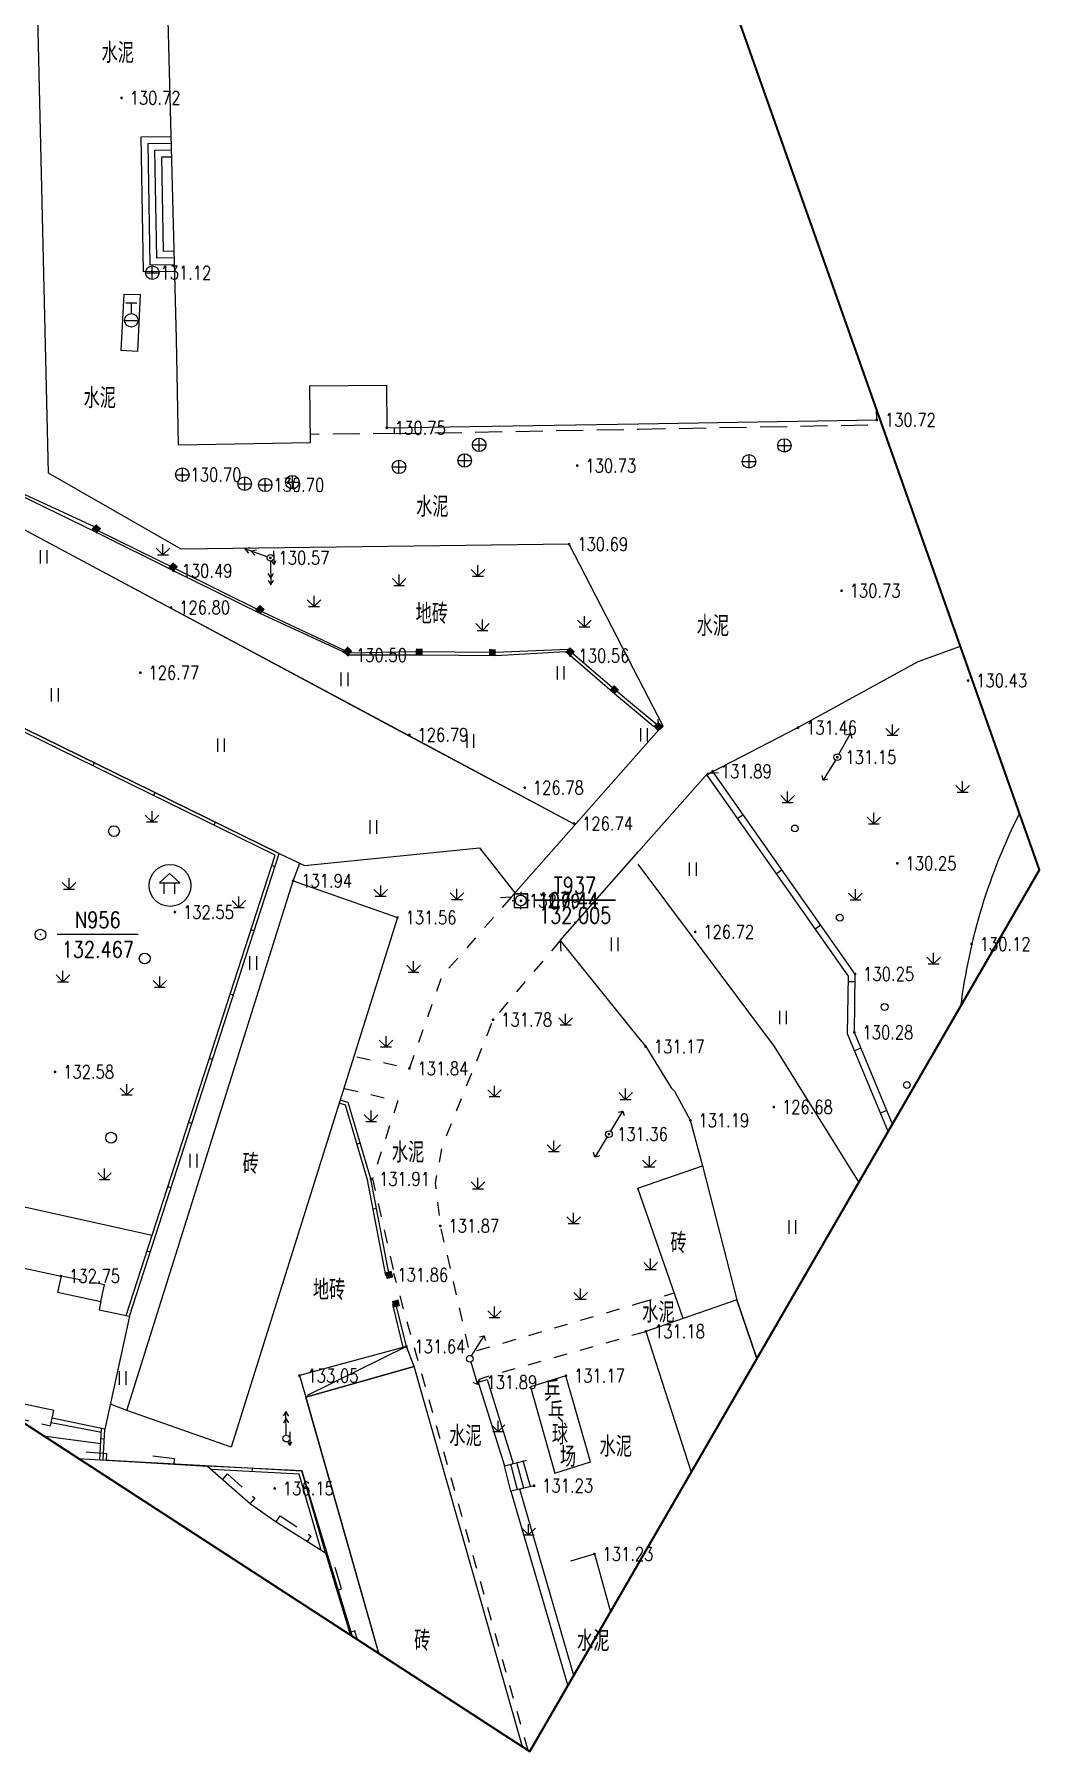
# Model space of a CAD drawing. Extents: x 529262 to 576451, y 2694391 to 2717535.
# Drawn here: x 566570.2 to 566644.7, y 2711087.7 to 2711214.9 of the extents above; entities that cross this region are included whole.
import ezdxf
from ezdxf.enums import TextEntityAlignment as Align

# ---------------------------------------------------------------- set-up
doc = ezdxf.new("R2010")
doc.units = 0
for name, pattern in [('ACAD_ISO12W100', [22, 12, -3, 0.5, -3, 0.5, -3]), ('X5', [3, 2, -1]), ('X6', [2, 1, -1])]:
    doc.linetypes.add(name, pattern=pattern)
for name, color, linetype in [('a红线图', 1, 'Continuous'), ('DLDW', 8, 'Continuous'), ('DLSS', 4, 'Continuous'), ('DMTZ', 8, 'Continuous'), ('GCD', 8, 'Continuous'), ('GXYZ', 8, 'Continuous'), ('JMD', 8, 'Continuous'), ('KZD', 8, 'Continuous'), ('ZBTZ', 8, 'Continuous'), ('ZJ', 7, 'Continuous'), ('污水管径标注_W10-', 202, 'Continuous')]:
    doc.layers.add(name, color=color, linetype=linetype)
doc.layers.add('控制界线1', color=30, linetype='ACAD_ISO12W100', lineweight=35)
doc.styles.add('HZ', font='rs.shx', dxfattribs={"width": 0.8, "bigfont": 'hztxt.shx'})
doc.styles.add('romanc', font='romanc.shx', dxfattribs={"width": 0.8})
doc.linetypes.add('10422', pattern='A,0.75,[150,AAA.SHX,S=0.5,R=0,X=0,Y=0.5],1.5,[177,AAA.SHX,S=1,R=0,X=0,Y=0.4],0.75', length=3)
doc.linetypes.add('1161', pattern='A,0,[149,AAA.SHX,S=0.15,R=0,X=0,Y=0],-1.6', length=1.6)
doc.linetypes.add('444', pattern='A,4.5,[145,AAA.SHX,S=1,R=0,X=0,Y=1],4.5,-0.5,[146,AAA.SHX,S=1,R=0,X=0,Y=0],-0.5', length=10)
doc.linetypes.add('732', pattern='A,9,-0.5,[162,AAA.SHX,S=1,R=0,X=0,Y=0],-0.5', length=10)

# ---------------------------------------------------------------- blocks, each defined once
blk = doc.blocks.new('GC200')
at = {"linetype": 'Continuous', "const_width": 0.2, "flags": 128}
blk.add_lwpolyline([(-0.1, 0, 1), (0.1, 0, 1)], format="xyb", close=True, dxfattribs=at)
blk = doc.blocks.new('gc261')
blk.add_lwpolyline([(-1, -1), (1, -1), (1, 1), (-1, 1)], close=True)
blk.add_point((0, 0))
blk = doc.blocks.new('gc170')
at = {"color": 8, "linetype": 'Continuous'}
blk.add_circle((0, 0), 0.5, dxfattribs=at)
blk = doc.blocks.new('gc002')
at = {"color": 8, "const_width": 1}
blk.add_lwpolyline([(-0.5, 0), (0.5, 0)], dxfattribs=at)
blk = doc.blocks.new('gc043')
for p, q in [((-1, 0), (1, 0)), ((0, -1), (0, 1))]:
    blk.add_line(p, q)
blk.add_circle((0, 0), 1)
blk = doc.blocks.new('gc013b')
at = {"linetype": 'Continuous'}
blk.add_line((0.5, 0), (4, 0), dxfattribs=at)
at = {"linetype": 'Continuous', "flags": 128}
blk.add_lwpolyline([(3.5, 0.5), (4, 0), (3.5, -0.5)], dxfattribs=at)
blk = doc.blocks.new('gc124')
at = {"color": 8}
for p, q in [((-1, 1), (0, 0)), ((-0.8, 0), (0.8, 0)), ((0, 0), (0, 1.6)), ((0, 0), (1, 1))]:
    blk.add_line(p, q, dxfattribs=at)
blk = doc.blocks.new('gc121')
at = {"color": 8}
for p, q in [((-0.5, -1), (-0.5, 1)), ((0.5, -1), (0.5, 1))]:
    blk.add_line(p, q, dxfattribs=at)
blk = doc.blocks.new('gc133')
for p, q in [((-0.8, 2.6), (0.8, 2.6)), ((0, 1), (0, 2.6)), ((-1, 0), (1, 0))]:
    blk.add_line(p, q)
blk.add_circle((0, 0), 1)
blk = doc.blocks.new('gc013a')
at = {"linetype": 'Continuous'}
blk.add_line((0.5, 0), (4, 0), dxfattribs=at)
at = {"linetype": 'Continuous', "flags": 128}
for points in [[(2.31, -0.4), (3, 0), (2.31, 0.4)], [(3.31, -0.4), (4, 0), (3.31, 0.4)]]:
    blk.add_lwpolyline(points, dxfattribs=at)
blk = doc.blocks.new('gc232')
for p, q in [((0.5, 1), (0.5, -1)), ((0.5, -1), (0.19, -0.46)), ((0.5, -1), (0.81, -0.46))]:
    blk.add_line(p, q)
blk.add_circle((0, 0), 0.5)
blk = doc.blocks.new('gc100')
for p, q in [((0, 3), (-1.5, 1.6)), ((0, 3), (1.5, 1.6)), ((-1.5, 1.6), (1.5, 1.6)), ((-0.8, 0), (-0.8, 1.6)), ((0.8, 0), (0.8, 1.6))]:
    blk.add_line(p, q)
blk = doc.blocks.new('gc122')
at = {"color": 8}
blk.add_circle((0, 0), 0.8, dxfattribs=at)
blk = doc.blocks.new('gc117')
at = {"color": 8}
blk.add_circle((0, 0), 0.8, dxfattribs=at)
blk.add_point((0, 0), dxfattribs=at)
blk = doc.blocks.new('gc116')
at = {"color": 8}
for p, q in [((-1.3, 0), (-0.8, 0)), ((0, 1.3), (0, 0.8)), ((1.3, 0), (0.8, 0)), ((0, -1.3), (0, -0.8))]:
    blk.add_line(p, q, dxfattribs=at)
blk.add_circle((0, 0), 0.8, dxfattribs=at)
blk.add_point((0, 0), dxfattribs=at)

msp = doc.modelspace()

# ---------------------------------------------------------------- linework, layer by layer
at = {"layer": 'a红线图', "color": 8, "linetype": 'Continuous', "lineweight": 0, "flags": 128}
msp.add_lwpolyline([(566610.304, 2711156.366), (566550.359, 2711188.445), (566569.799, 2711252.568), (566569.607, 2711257.235), (566534.769, 2711298.178), (566490.048, 2711309.934), (566487.632, 2711304.43), (566485.732, 2711304.359), (566471.667, 2711301.392), (566439.814, 2711293.156), (566398.395, 2711291.82), (566380.611, 2711292.541), (566369.371, 2711293.398), (566354.467, 2711296.492), (566334.898, 2711300.894), (566329.062, 2711302.94), (566307.729, 2711309.881), (566292.891, 2711316.021), (566275.762, 2711324.076), (566251.375, 2711336.425), (566235.869, 2711345.727), (566223.396, 2711352.879), (566218.243, 2711353.629)], dxfattribs=at)
msp.add_lwpolyline([(566610.304, 2711156.366), (566550.359, 2711188.445), (566569.799, 2711252.568), (566569.607, 2711257.235), (566534.769, 2711298.178), (566490.048, 2711309.934), (566487.632, 2711304.43), (566485.732, 2711304.359), (566471.667, 2711301.392), (566439.814, 2711293.156), (566398.395, 2711291.82), (566380.611, 2711292.541), (566369.371, 2711293.398), (566354.467, 2711296.492), (566334.898, 2711300.894), (566329.062, 2711302.94), (566307.729, 2711309.881), (566292.891, 2711316.021), (566275.762, 2711324.076), (566251.375, 2711336.425), (566235.869, 2711345.727), (566223.396, 2711352.879), (566218.243, 2711353.629)], dxfattribs=at)
at = {"layer": 'DLDW', "linetype": 'Continuous', "flags": 128}
msp.add_lwpolyline([(566643.225, 2711157.22, 0.0857824), (566638.851, 2711142.887, 0.0857824)], format="xyb", dxfattribs=at)
at = {"layer": 'DLDW', "linetype": 'Continuous'}
msp.add_circle((566580.29, 2711151.858, 137.082), 1.55, dxfattribs=at)
at = {"layer": 'DLSS', "linetype": 'Continuous'}
for p, q in [((566616.504, 2711163.39), (566616.454, 2711164.188)), ((566616.504, 2711163.39), (566614.998, 2711161.683)), ((566614.998, 2711161.683), (566605.561, 2711150.993)), ((566614.998, 2711154.37), (566620.133, 2711160.187)), ((566620.133, 2711160.187), (566620.931, 2711160.237)), ((566609.19, 2711147.79), (566614.998, 2711154.37)), ((566605.561, 2711150.993), (566604.763, 2711150.943)), ((566609.19, 2711147.79), (566609.239, 2711146.992))]:
    msp.add_line(p, q, dxfattribs=at)
at = {"layer": 'DLSS', "linetype": 'X6', "flags": 128}
for points in [[(566605.561, 2711150.993), (566600.407, 2711145.1), (566598.022, 2711138.306), (566593.958, 2711139.172)], [(566593.228, 2711136.812), (566597.164, 2711135.91), (566595.283, 2711130.13), (566596.878, 2711123.119)], [(566606.81, 2711087.782), (566602.921, 2711101.599), (566598.564, 2711117.001), (566596.878, 2711123.119)], [(566603.126, 2711115.064), (566603.209, 2711115.285), (566603.779, 2711115.494), (566614.998, 2711118.677)], [(566614.998, 2711118.677), (566615.544, 2711118.832)]]:
    msp.add_lwpolyline(points, dxfattribs=at)
at = {"layer": 'DLSS', "linetype": 'X6', "elevation": 133.689, "flags": 128}
for points in [[(566609.19, 2711147.79), (566604.223, 2711141.916), (566600.426, 2711132.493), (566599.94, 2711129.813), (566600.311, 2711126.648), (566602.458, 2711117.243), (566614.998, 2711120.909)], [(566614.998, 2711120.909), (566617.638, 2711121.68)]]:
    msp.add_lwpolyline(points, dxfattribs=at)
at = {"layer": 'DMTZ', "linetype": '10422', "flags": 128}
for points in [[(566614.998, 2711164.569), (566613.222, 2711166.065), (566609.952, 2711168.875), (566609.595, 2711169.158), (566604.421, 2711168.86), (566598.989, 2711168.909), (566593.466, 2711168.922), (566593.064, 2711169.192), (566586.981, 2711172.011), (566580.548, 2711175.165), (566574.853, 2711177.994), (566569.126, 2711180.805), (566563.428, 2711183.628), (566557.725, 2711186.456), (566555.427, 2711190.612), (566553.808, 2711195.522), (566557.699, 2711200.644), (566561.582, 2711205.689), (566565.474, 2711210.761), (566569.003, 2711216.042), (566571.917, 2711220.298)], [(566633.496, 2711133.628), (566630.482, 2711140.879), (566630.539, 2711145.145), (566620.085, 2711160.026), (566620.085, 2711160.026), (566620.027, 2711160.068)], [(566619.741, 2711131.102), (566622.268, 2711121.161), (566623.772, 2711116.817)], [(566603.126, 2711115.064), (566605.07, 2711108.872)], [(566595.754, 2711094.961), (566590.355, 2711113.955)], [(566571.491, 2711112.078), (566575.205, 2711111.365)], [(566570.903, 2711111.1), (566575.155, 2711110.532)], [(566575.343, 2711109.325), (566590.062, 2711108.512), (566593.776, 2711096.246)], [(566605.533, 2711106.992), (566609.755, 2711092.582)]]:
    msp.add_lwpolyline(points, dxfattribs=at)
for points, elevation in [([(566548.109, 2711173.981), (566588.375, 2711154.236), (566590.251, 2711153.333), (566603.227, 2711154.636), (566605.835, 2711151.303)], 131.977), ([(566609.19, 2711147.79), (566614.998, 2711140.583)], 133.689)]:
    msp.add_lwpolyline(points, dxfattribs=dict(at, elevation=elevation))
at = {"layer": 'DMTZ', "linetype": '10422'}
msp.add_lwpolyline([(566616.101, 2711163.639), (566614.998, 2711164.569)], dxfattribs=at)
at = {"layer": 'DMTZ', "linetype": '10422', "elevation": 133.689}
msp.add_lwpolyline([(566614.998, 2711140.583), (566615.527, 2711139.927), (566617.419, 2711136.878), (566617.671, 2711136.614), (566618.829, 2711134.464), (566619.741, 2711131.102)], dxfattribs=at)
at = {"layer": 'GXYZ', "linetype": '732', "flags": 128}
for points in [[(566569.799, 2711252.568), (566550.359, 2711188.445), (566610.304, 2711156.366)], [(566614.942, 2711153.44), (566625.054, 2711139.929), (566631.318, 2711129.862)]]:
    msp.add_lwpolyline(points, dxfattribs=at)
at = {"layer": 'JMD', "linetype": 'Continuous'}
for p, q in [((566574.68, 2711160.947), (566574.57, 2711160.723)), ((566620.494, 2711160.313), (566620.085, 2711160.026)), ((566579.169, 2711158.745), (566579.059, 2711158.521)), ((566583.658, 2711156.543), (566583.548, 2711156.319)), ((566622.753, 2711157.097), (566622.344, 2711156.81)), ((566588.056, 2711153.251), (566587.819, 2711153.328)), ((566625.627, 2711153.006), (566625.218, 2711152.719)), ((566628.501, 2711148.915), (566628.092, 2711148.627)), ((566586.519, 2711148.494), (566586.281, 2711148.571)), ((566584.982, 2711143.736), (566584.744, 2711143.813)), ((566631.033, 2711144.718), (566630.533, 2711144.724)), ((566631.466, 2711139.814), (566631.005, 2711139.623)), ((566583.444, 2711138.978), (566583.206, 2711139.055)), ((566592.896, 2711135.966), (566592.821, 2711135.727)), ((566633.385, 2711135.197), (566632.923, 2711135.005)), ((566581.907, 2711134.22), (566581.669, 2711134.297)), ((566594.384, 2711132.773), (566594.145, 2711132.702)), ((566580.369, 2711129.463), (566580.132, 2711129.539)), ((566595.59, 2711127.927), (566595.345, 2711127.88)), ((566578.832, 2711124.705), (566578.594, 2711124.782)), ((566596.525, 2711123.015), (566596.279, 2711122.968)), ((566597.029, 2711120.891), (566596.786, 2711120.832)), ((566597.802, 2711117.709, 133.316), (566590.452, 2711114.081)), ((566597.802, 2711117.709), (566597.559, 2711117.65)), ((566575.425, 2711110.859), (566575.176, 2711110.873)), ((566605.07, 2711108.872, -0.019), (566606.698, 2711109.304, -0.019)), ((566606.993, 2711107.337, -0.019), (566606.446, 2711109.237, -0.019)), ((566586.376, 2711108.683), (566586.362, 2711108.434)), ((566605.533, 2711106.992, -0.019), (566605.07, 2711108.872, -0.019)), ((566606.02, 2711107.107, -0.019), (566605.529, 2711108.994, -0.019)), ((566606.507, 2711107.222, -0.019), (566605.987, 2711109.116, -0.019)), ((566590.417, 2711107.219), (566590.177, 2711107.149)), ((566607.261, 2711107.4, -0.019), (566605.533, 2711106.992, -0.019))]:
    msp.add_line(p, q, dxfattribs=at)
at = {"layer": 'JMD', "linetype": '444', "flags": 128}
for points in [[(566614.998, 2711164.888), (566613.034, 2711166.525), (566609.765, 2711169.333), (566604.414, 2711169.118), (566598.379, 2711169.156), (566593.633, 2711169.063), (566587.158, 2711172.111), (566580.739, 2711175.292), (566575.015, 2711178.107), (566574.653, 2711178.451), (566569.277, 2711180.928), (566568.823, 2711181.213), (566563.564, 2711183.766), (566563.228, 2711184.085), (566557.883, 2711186.573), (566557.72, 2711187.059), (566555.678, 2711190.731), (566555.471, 2711191.193), (566554.007, 2711195.341), (566554.412, 2711195.796), (566558.149, 2711200.681), (566562.084, 2711205.869), (566565.902, 2711210.874), (566569.426, 2711216.224), (566571.901, 2711219.89), (566572.11, 2711225.339), (566572.371, 2711230.493), (566572.651, 2711235.621), (566572.938, 2711240.862), (566573.259, 2711246.169), (566573.513, 2711251.283), (566573.561, 2711252.568)], [(566616.276, 2711163.822), (566614.998, 2711164.888)], [(566609.971, 2711101.848), (566611.725, 2711102.343), (566612.929, 2711098.07)]]:
    msp.add_lwpolyline(points, dxfattribs=at)
at = {"layer": 'JMD', "linetype": 'Continuous', "flags": 128}
for points, elevation in [([(566609.498, 2711252.545), (566589.528, 2711252.185), (566579.752, 2711252.066), (566579.834, 2711245.626), (566579.891, 2711228.191), (566579.987, 2711221.636), (566580.755, 2711192.34), (566580.886, 2711184.498), (566590.687, 2711184.668), (566590.648, 2711188.874), (566596.315, 2711188.927), (566596.345, 2711185.757), (566614.998, 2711186.06)], 132.401), ([(566614.998, 2711186.06), (566632.647, 2711186.347), (566632.634, 2711187.155)], 132.401), ([(566596.525, 2711123.015), (566595.173, 2711130.122), (566593.491, 2711135.779), (566592.896, 2711135.966)], 133.538), ([(566596.279, 2711122.968), (566594.929, 2711130.063), (566593.289, 2711135.58), (566592.821, 2711135.727)], 133.538), ([(566597.559, 2711117.65), (566596.786, 2711120.832)], 133.316), ([(566597.802, 2711117.709), (566597.029, 2711120.891)], 133.316)]:
    msp.add_lwpolyline(points, dxfattribs=dict(at, elevation=elevation))
for points in [[(566580.624, 2711197.339), (566578.321, 2711197.3), (566578.154, 2711207.299), (566580.362, 2711207.336)], [(566580.615, 2711197.838), (566578.813, 2711197.808), (566578.663, 2711206.807), (566580.37, 2711206.836)], [(566580.607, 2711198.338), (566579.305, 2711198.317), (566579.171, 2711206.316), (566580.378, 2711206.336)], [(566580.599, 2711198.838), (566579.796, 2711198.825), (566579.679, 2711205.824), (566580.387, 2711205.836)], [(566588.068, 2711154.101), (566548.045, 2711173.734)], [(566588.373, 2711154.23), (566548.109, 2711173.981)], [(566633.811, 2711134.172), (566630.984, 2711140.976), (566631.041, 2711145.3), (566620.494, 2711160.313)], [(566633.496, 2711133.628), (566630.482, 2711140.879), (566630.539, 2711145.145), (566620.085, 2711160.026)], [(566577.049, 2711120), (566588.068, 2711154.101)], [(566577.295, 2711119.947), (566588.375, 2711154.236)], [(566614.998, 2711129.304), (566614.95, 2711129.443), (566614.998, 2711129.459)], [(566556.041, 2711120.752), (566556.89, 2711124.389), (566559.13, 2711123.866), (566559.297, 2711124.579), (566562.512, 2711123.829), (566562.788, 2711125.011), (566566.427, 2711124.208), (566566.19, 2711123.134), (566568.33, 2711122.662), (566568.563, 2711123.718), (566572.215, 2711122.928), (566571.957, 2711121.736), (566575.171, 2711121.04), (566575.04, 2711120.435), (566577.295, 2711119.947), (566575.468, 2711111.58), (566571.568, 2711112.412), (566571.688, 2711112.96), (566568.669, 2711113.618), (566568.549, 2711113.071), (566567.524, 2711113.295)], [(566623.772, 2711116.817), (566622.268, 2711121.161), (566615.544, 2711118.832), (566618.908, 2711108.406)], [(566606.398, 2711088.05), (566598.376, 2711116.238), (566590.357, 2711113.956), (566595.763, 2711094.956)], [(566575.085, 2711109.328), (566575.22, 2711111.633)], [(566575.334, 2711109.313), (566575.468, 2711111.58)], [(566573.488, 2711109.422), (566583.064, 2711108.858), (566583.064, 2711108.858), (566586.254, 2711106.05), (566588.165, 2711104.722), (566591.815, 2711102.418), (566591.815, 2711102.418), (566593.67, 2711096.315)], [(566591.815, 2711102.418), (566590.047, 2711108.49), (566583.064, 2711108.858)], [(566591.496, 2711102.619), (566589.856, 2711108.249), (566583.366, 2711108.592)]]:
    msp.add_lwpolyline(points, dxfattribs=at)
at = {"layer": 'JMD', "linetype": 'X5', "flags": 128}
for points in [[(566596.894, 2711185.766), (566596.901, 2711185.327), (566590.681, 2711185.269)], [(566596.901, 2711185.327), (566596.901, 2711185.327), (566614.998, 2711185.662)], [(566614.998, 2711185.662), (566633.043, 2711185.997)], [(566575.171, 2711121.04), (566575.444, 2711122.275), (566572.215, 2711122.928)], [(566568.549, 2711113.071), (566568.422, 2711112.52), (566571.434, 2711111.828), (566571.568, 2711112.412)], [(566580.595, 2711109.003), (566580.618, 2711109.385), (566578.782, 2711109.609), (566578.752, 2711109.112)], [(566584.192, 2711107.865), (566584.555, 2711108.269), (566586.575, 2711106.473), (566586.221, 2711106.079)], [(566588.162, 2711104.724), (566588.446, 2711105.161), (566590.721, 2711103.7), (566590.448, 2711103.28)], [(566592.659, 2711099.64), (566592.992, 2711099.762), (566592.467, 2711101.535), (566592.122, 2711101.409)], [(566594.17, 2711095.991), (566593.971, 2711096.662), (566593.606, 2711096.528)]]:
    msp.add_lwpolyline(points, dxfattribs=at)
at = {"layer": 'JMD', "linetype": 'Continuous', "flags": 128}
for points in [[(566589.412, 2711152.205), (566597.14, 2711149.483), (566584.827, 2711110.26), (566577.099, 2711112.982)], [(566619.741, 2711131.102), (566622.268, 2711121.161), (566618.295, 2711119.785), (566614.95, 2711129.443)], [(566598.376, 2711116.238), (566597.802, 2711117.709), (566589.878, 2711115.552), (566590.357, 2711113.956)]]:
    msp.add_lwpolyline(points, close=True, dxfattribs=at)
at = {"layer": 'JMD', "linetype": 'X5', "elevation": 0.483, "flags": 128}
msp.add_lwpolyline([(566575.581, 2711109.299), (566575.609, 2711109.762), (566573.793, 2711109.896), (566573.739, 2711109.407)], dxfattribs=at)
at = {"layer": 'KZD', "linetype": 'Continuous'}
for p, q in [((566613.283, 2711150.769, 132.009), (566607.283, 2711150.769, 132.009)), ((566613.303, 2711150.748, 132.005), (566607.303, 2711150.748, 132.005)), ((566577.94, 2711148.216, 132.467), (566571.94, 2711148.216, 132.467))]:
    msp.add_line(p, q, dxfattribs=at)
at = {"layer": 'ZBTZ', "linetype": 'Continuous', "elevation": 133.624, "flags": 128}
for points in [[(566614.998, 2711167.185), (566609.857, 2711177.138), (566581.125, 2711176.764), (566571.299, 2711182.393), (566570.486, 2711217.255), (566570.386, 2711217.616)], [(566616.471, 2711163.352), (566616.822, 2711163.654), (566614.998, 2711167.185)]]:
    msp.add_lwpolyline(points, dxfattribs=at)
at = {"layer": 'ZBTZ', "linetype": '1161', "flags": 128}
for points in [[(566576.675, 2711191.476), (566576.891, 2711195.655), (566578.083, 2711195.624), (566577.873, 2711191.417)], [(566608.804, 2711108.341), (566611.433, 2711109.173), (566609.619, 2711115.546), (566606.987, 2711114.723)]]:
    msp.add_lwpolyline(points, close=True, dxfattribs=at)
at = {"layer": 'ZBTZ', "linetype": 'Continuous', "flags": 128}
for points in [[(566620.494, 2711160.313), (566626.808, 2711163.552), (566635.712, 2711168.441), (566638.853, 2711169.576)], [(566603.126, 2711115.064), (566603.792, 2711115.279), (566605.698, 2711109.039)], [(566610.193, 2711093.339), (566606.199, 2711107.149)]]:
    msp.add_lwpolyline(points, dxfattribs=at)
at = {"layer": 'ZBTZ', "linetype": '1161', "flags": 128}
for points in [[(566589.412, 2711152.205), (566589.897, 2711153.503)], [(566578.968, 2711125.939), (566560.576, 2711130.011), (566564.313, 2711146.405), (566542.155, 2711151.036)], [(566577.099, 2711112.982), (566575.874, 2711113.439)]]:
    msp.add_lwpolyline(points, dxfattribs=at)
at = {"layer": '控制界线1', "color": 252, "linetype": 'Continuous', "flags": 128}
msp.add_lwpolyline([(566606.933, 2711087.702), (566644.711, 2711153.019), (566598.698, 2711283.071), (566496.002, 2711357.662), (566390.249, 2711365.689), (566217.966, 2711433.767), (566135.414, 2711495.399), (566100.815, 2711531.11), (566057.471, 2711541.747), (566041.502, 2711497.298), (566109.581, 2711415.474), (566178.415, 2711344.369), (566249.168, 2711298.339), (566348.438, 2711264.105), (566455.277, 2711261.066), (566502.459, 2711244.312), (566526.428, 2711223.352), (566516.162, 2711173.585), (566513.881, 2711148.132)], close=True, dxfattribs=at)
msp.add_lwpolyline([(566606.933, 2711087.702), (566644.711, 2711153.019), (566598.698, 2711283.071), (566496.002, 2711357.662), (566390.249, 2711365.689), (566217.966, 2711433.767), (566135.414, 2711495.399), (566100.815, 2711531.11), (566057.471, 2711541.747), (566041.502, 2711497.298), (566109.581, 2711415.474), (566178.415, 2711344.369), (566249.168, 2711298.339), (566348.438, 2711264.105), (566455.277, 2711261.066), (566502.459, 2711244.312), (566526.428, 2711223.352), (566516.162, 2711173.585), (566513.881, 2711148.132)], close=True, dxfattribs=at)
msp.add_lwpolyline([(566606.933, 2711087.702), (566644.711, 2711153.019), (566598.698, 2711283.071), (566496.002, 2711357.662), (566390.249, 2711365.689), (566217.966, 2711433.767), (566135.414, 2711495.399), (566100.815, 2711531.11), (566057.471, 2711541.747), (566041.502, 2711497.298), (566109.581, 2711415.474), (566178.415, 2711344.369), (566249.168, 2711298.339), (566348.438, 2711264.105), (566455.277, 2711261.066), (566502.459, 2711244.312), (566526.428, 2711223.352), (566516.162, 2711173.585), (566513.881, 2711148.132)], close=True, dxfattribs=at)
at = {"layer": '污水管径标注_W10-'}
msp.add_lwpolyline([(566563.867, 2711232.332), (566557.984, 2711213.217), (566552.1, 2711194.102), (566550.359, 2711188.445), (566562.775, 2711181.801), (566580.408, 2711172.364), (566598.042, 2711162.928), (566610.304, 2711156.366)], dxfattribs=at)

# ---------------------------------------------------------------- block references
at = {"layer": 'DLDW', "linetype": 'Continuous', "xscale": 0.5, "yscale": 0.5, "zscale": 0.5}
msp.add_blockref('gc100', (566580.258, 2711151.245, 137.082), dxfattribs=at)
at = {"layer": 'GCD', "linetype": 'Continuous'}
ref = msp.add_blockref('GC200', (566576.699, 2711210.197, 130.724), dxfattribs=dict(at, xscale=0.5, yscale=0.5))
ref.add_attrib('height', '130.72', dxfattribs={"linetype": 'Continuous', "height": 1, "style": 'HZ', "width": 0.8}).set_placement((566577.299, 2711210.197, 130.724), align=Align.MIDDLE_LEFT)
ref = msp.add_blockref('GC200', (566578.977, 2711197.248, 131.12), dxfattribs=dict(at, xscale=0.5, yscale=0.5))
ref.add_attrib('height', '131.12', dxfattribs={"linetype": 'Continuous', "height": 1, "style": 'HZ', "width": 0.8}).set_placement((566579.577, 2711197.248, 131.12), align=Align.MIDDLE_LEFT)
ref = msp.add_blockref('GC200', (566632.647, 2711186.347, 130.715), dxfattribs=dict(at, xscale=0.5, yscale=0.5))
ref.add_attrib('height', '130.72', dxfattribs={"linetype": 'Continuous', "height": 1, "style": 'HZ', "width": 0.8}).set_placement((566633.247, 2711186.347, 130.715), align=Align.MIDDLE_LEFT)
ref = msp.add_blockref('GC200', (566596.345, 2711185.757, 130.749), dxfattribs=dict(at, xscale=0.5, yscale=0.5))
ref.add_attrib('height', '130.75', dxfattribs={"linetype": 'Continuous', "height": 1, "style": 'HZ', "width": 0.8}).set_placement((566596.945, 2711185.757, 130.749), align=Align.MIDDLE_LEFT)
ref = msp.add_blockref('GC200', (566610.457, 2711182.959, 130.729), dxfattribs=dict(at, xscale=0.5, yscale=0.5))
ref.add_attrib('height', '130.73', dxfattribs={"linetype": 'Continuous', "height": 1, "style": 'HZ', "width": 0.8}).set_placement((566611.057, 2711182.959, 130.729), align=Align.MIDDLE_LEFT)
ref = msp.add_blockref('GC200', (566581.208, 2711182.285, 130.696), dxfattribs=dict(at, xscale=0.5, yscale=0.5))
ref.add_attrib('height', '130.70', dxfattribs={"linetype": 'Continuous', "height": 1, "style": 'HZ', "width": 0.8}).set_placement((566581.808, 2711182.285, 130.696), align=Align.MIDDLE_LEFT)
ref = msp.add_blockref('GC200', (566587.345, 2711181.53, 130.695), dxfattribs=dict(at, xscale=0.5, yscale=0.5))
ref.add_attrib('height', '130.70', dxfattribs={"linetype": 'Continuous', "height": 1, "style": 'HZ', "width": 0.8}).set_placement((566587.945, 2711181.53, 130.695), align=Align.MIDDLE_LEFT)
ref = msp.add_blockref('GC200', (566587.727, 2711176.125, 130.572), dxfattribs=dict(at, xscale=0.5, yscale=0.5))
ref.add_attrib('height', '130.57', dxfattribs={"linetype": 'Continuous', "height": 1, "style": 'HZ', "width": 0.8}).set_placement((566588.327, 2711176.125, 130.572), align=Align.MIDDLE_LEFT)
ref = msp.add_blockref('GC200', (566609.857, 2711177.138, 130.694), dxfattribs=dict(at, xscale=0.5, yscale=0.5))
ref.add_attrib('height', '130.69', dxfattribs={"linetype": 'Continuous', "height": 1, "style": 'HZ', "width": 0.8}).set_placement((566610.457, 2711177.138, 130.694), align=Align.MIDDLE_LEFT)
ref = msp.add_blockref('GC200', (566580.548, 2711175.165, 130.494), dxfattribs=dict(at, xscale=0.5, yscale=0.5))
ref.add_attrib('height', '130.49', dxfattribs={"linetype": 'Continuous', "height": 1, "style": 'HZ', "width": 0.8}).set_placement((566581.148, 2711175.165, 130.494), align=Align.MIDDLE_LEFT)
ref = msp.add_blockref('GC200', (566630.035, 2711173.691, 130.725), dxfattribs=dict(at, xscale=0.5, yscale=0.5))
ref.add_attrib('height', '130.73', dxfattribs={"linetype": 'Continuous', "height": 1, "style": 'HZ', "width": 0.8}).set_placement((566630.635, 2711173.691, 130.725), align=Align.MIDDLE_LEFT)
ref = msp.add_blockref('GC200', (566580.37, 2711172.445, 126.8), dxfattribs=dict(at, xscale=0.5, yscale=0.5, zscale=0.5))
ref.add_attrib('height', '126.80', dxfattribs={"linetype": 'Continuous', "height": 1, "style": 'HZ', "width": 0.8}).set_placement((566580.97, 2711172.445, 126.8), align=Align.MIDDLE_LEFT)
ref = msp.add_blockref('GC200', (566593.466, 2711168.922, 130.497), dxfattribs=dict(at, xscale=0.5, yscale=0.5))
ref.add_attrib('height', '130.50', dxfattribs={"linetype": 'Continuous', "height": 1, "style": 'HZ', "width": 0.8}).set_placement((566594.066, 2711168.922, 130.497), align=Align.MIDDLE_LEFT)
ref = msp.add_blockref('GC200', (566609.952, 2711168.875, 130.561), dxfattribs=dict(at, xscale=0.5, yscale=0.5))
ref.add_attrib('height', '130.56', dxfattribs={"linetype": 'Continuous', "height": 1, "style": 'HZ', "width": 0.8}).set_placement((566610.552, 2711168.875, 130.561), align=Align.MIDDLE_LEFT)
ref = msp.add_blockref('GC200', (566578.089, 2711167.624, 126.77), dxfattribs=dict(at, xscale=0.5, yscale=0.5, zscale=0.5))
ref.add_attrib('height', '126.77', dxfattribs={"linetype": 'Continuous', "height": 1, "style": 'HZ', "width": 0.8}).set_placement((566578.689, 2711167.624, 126.77), align=Align.MIDDLE_LEFT)
ref = msp.add_blockref('GC200', (566639.411, 2711167.038, 130.433), dxfattribs=dict(at, xscale=0.5, yscale=0.5))
ref.add_attrib('height', '130.43', dxfattribs={"linetype": 'Continuous', "height": 1, "style": 'HZ', "width": 0.8}).set_placement((566640.011, 2711167.038, 130.433), align=Align.MIDDLE_LEFT)
ref = msp.add_blockref('GC200', (566626.808, 2711163.552, 131.464), dxfattribs=dict(at, xscale=0.5, yscale=0.5))
ref.add_attrib('height', '131.46', dxfattribs={"linetype": 'Continuous', "height": 1, "style": 'HZ', "width": 0.8}).set_placement((566627.408, 2711163.552, 131.464), align=Align.MIDDLE_LEFT)
ref = msp.add_blockref('GC200', (566598.021, 2711163.018, 126.79), dxfattribs=dict(at, xscale=0.5, yscale=0.5, zscale=0.5))
ref.add_attrib('height', '126.79', dxfattribs={"linetype": 'Continuous', "height": 1, "style": 'HZ', "width": 0.8}).set_placement((566598.621, 2711163.018, 126.79), align=Align.MIDDLE_LEFT)
ref = msp.add_blockref('GC200', (566629.721, 2711161.363, 131.154), dxfattribs=dict(at, xscale=0.5, yscale=0.5))
ref.add_attrib('height', '131.15', dxfattribs={"linetype": 'Continuous', "height": 1, "style": 'HZ', "width": 0.8}).set_placement((566630.321, 2711161.363, 131.154), align=Align.MIDDLE_LEFT)
ref = msp.add_blockref('GC200', (566620.494, 2711160.313, 131.885), dxfattribs=dict(at, xscale=0.5, yscale=0.5))
ref.add_attrib('height', '131.89', dxfattribs={"linetype": 'Continuous', "height": 1, "style": 'HZ', "width": 0.8}).set_placement((566621.094, 2711160.313, 131.885), align=Align.MIDDLE_LEFT)
ref = msp.add_blockref('GC200', (566606.57, 2711159.1, 126.78), dxfattribs=dict(at, xscale=0.5, yscale=0.5, zscale=0.5))
ref.add_attrib('height', '126.78', dxfattribs={"linetype": 'Continuous', "height": 1, "style": 'HZ', "width": 0.8}).set_placement((566607.17, 2711159.1, 126.78), align=Align.MIDDLE_LEFT)
ref = msp.add_blockref('GC200', (566610.216, 2711156.446, 126.74), dxfattribs=dict(at, xscale=0.5, yscale=0.5, zscale=0.5))
ref.add_attrib('height', '126.74', dxfattribs={"linetype": 'Continuous', "height": 1, "style": 'HZ', "width": 0.8}).set_placement((566610.816, 2711156.446, 126.74), align=Align.MIDDLE_LEFT)
ref = msp.add_blockref('GC200', (566634.173, 2711153.497, 130.25), dxfattribs=dict(at, xscale=0.5, yscale=0.5, zscale=0.5))
ref.add_attrib('height', '130.25', dxfattribs={"linetype": 'Continuous', "height": 1, "style": 'HZ', "width": 0.8}).set_placement((566634.773, 2711153.497, 130.25), align=Align.MIDDLE_LEFT)
ref = msp.add_blockref('GC200', (566589.412, 2711152.205, 131.935), dxfattribs=dict(at, xscale=0.5, yscale=0.5))
ref.add_attrib('height', '131.94', dxfattribs={"linetype": 'Continuous', "height": 1, "style": 'HZ', "width": 0.8}).set_placement((566590.012, 2711152.205, 131.935), align=Align.MIDDLE_LEFT)
at = {"layer": 'GCD', "color": 3, "linetype": 'Continuous'}
ref = msp.add_blockref('GC200', (566606.28, 2711150.719, 131.99), dxfattribs=dict(at, xscale=0.5, yscale=0.5, zscale=0.5))
ref.add_attrib('height', '131.99', dxfattribs={"linetype": 'Continuous', "height": 1, "style": 'HZ', "width": 0.8}).set_placement((566606.88, 2711150.719, 131.99), align=Align.MIDDLE_LEFT)
ref = msp.add_blockref('GC200', (566606.282, 2711150.726, 131.995), dxfattribs=dict(at, xscale=0.5, yscale=0.5, zscale=0.5))
ref.add_attrib('height', '132.00', dxfattribs={"linetype": 'Continuous', "height": 1, "style": 'HZ', "width": 0.8}).set_placement((566606.882, 2711150.726, 131.995), align=Align.MIDDLE_LEFT)
at = {"layer": 'GCD', "linetype": 'Continuous'}
ref = msp.add_blockref('GC200', (566580.65, 2711149.885, 132.55), dxfattribs=dict(at, xscale=0.5, yscale=0.5, zscale=0.5))
ref.add_attrib('height', '132.55', dxfattribs={"linetype": 'Continuous', "height": 1, "style": 'HZ', "width": 0.8}).set_placement((566581.25, 2711149.885, 132.55), align=Align.MIDDLE_LEFT)
ref = msp.add_blockref('GC200', (566597.14, 2711149.483, 131.556), dxfattribs=dict(at, xscale=0.5, yscale=0.5))
ref.add_attrib('height', '131.56', dxfattribs={"linetype": 'Continuous', "height": 1, "style": 'HZ', "width": 0.8}).set_placement((566597.74, 2711149.483, 131.556), align=Align.MIDDLE_LEFT)
ref = msp.add_blockref('GC200', (566619.192, 2711148.425, 126.724), dxfattribs=dict(at, xscale=0.5, yscale=0.5, zscale=0.5))
ref.add_attrib('height', '126.72', dxfattribs={"linetype": 'Continuous', "height": 1, "style": 'HZ', "width": 0.8}).set_placement((566619.792, 2711148.425, 126.724), align=Align.MIDDLE_LEFT)
ref = msp.add_blockref('GC200', (566639.666, 2711147.517, 130.121), dxfattribs=dict(at, xscale=0.5, yscale=0.5))
ref.add_attrib('height', '130.12', dxfattribs={"linetype": 'Continuous', "height": 1, "style": 'HZ', "width": 0.8}).set_placement((566640.266, 2711147.517, 130.121), align=Align.MIDDLE_LEFT)
ref = msp.add_blockref('GC200', (566631.041, 2711145.3, 130.246), dxfattribs=dict(at, xscale=0.5, yscale=0.5))
ref.add_attrib('height', '130.25', dxfattribs={"linetype": 'Continuous', "height": 1, "style": 'HZ', "width": 0.8}).set_placement((566631.641, 2711145.3, 130.246), align=Align.MIDDLE_LEFT)
ref = msp.add_blockref('GC200', (566604.223, 2711141.916, 131.782), dxfattribs=dict(at, xscale=0.5, yscale=0.5))
ref.add_attrib('height', '131.78', dxfattribs={"linetype": 'Continuous', "height": 1, "style": 'HZ', "width": 0.8}).set_placement((566604.823, 2711141.916, 131.782), align=Align.MIDDLE_LEFT)
ref = msp.add_blockref('GC200', (566630.984, 2711140.976, 130.277), dxfattribs=dict(at, xscale=0.5, yscale=0.5))
ref.add_attrib('height', '130.28', dxfattribs={"linetype": 'Continuous', "height": 1, "style": 'HZ', "width": 0.8}).set_placement((566631.584, 2711140.976, 130.277), align=Align.MIDDLE_LEFT)
ref = msp.add_blockref('GC200', (566615.527, 2711139.927, 131.173), dxfattribs=dict(at, xscale=0.5, yscale=0.5))
ref.add_attrib('height', '131.17', dxfattribs={"linetype": 'Continuous', "height": 1, "style": 'HZ', "width": 0.8}).set_placement((566616.127, 2711139.927, 131.173), align=Align.MIDDLE_LEFT)
ref = msp.add_blockref('GC200', (566571.775, 2711138.054, 132.58), dxfattribs=dict(at, xscale=0.5, yscale=0.5, zscale=0.5))
ref.add_attrib('height', '132.58', dxfattribs={"linetype": 'Continuous', "height": 1, "style": 'HZ', "width": 0.8}).set_placement((566572.375, 2711138.054, 132.58), align=Align.MIDDLE_LEFT)
ref = msp.add_blockref('GC200', (566598.022, 2711138.306, 131.837), dxfattribs=dict(at, xscale=0.5, yscale=0.5))
ref.add_attrib('height', '131.84', dxfattribs={"linetype": 'Continuous', "height": 1, "style": 'HZ', "width": 0.8}).set_placement((566598.622, 2711138.306, 131.837), align=Align.MIDDLE_LEFT)
ref = msp.add_blockref('GC200', (566625.019, 2711135.445, 126.68), dxfattribs=dict(at, xscale=0.5, yscale=0.5, zscale=0.5))
ref.add_attrib('height', '126.68', dxfattribs={"linetype": 'Continuous', "height": 1, "style": 'HZ', "width": 0.8}).set_placement((566625.619, 2711135.445, 126.68), align=Align.MIDDLE_LEFT)
ref = msp.add_blockref('GC200', (566618.829, 2711134.464, 131.191), dxfattribs=dict(at, xscale=0.5, yscale=0.5))
ref.add_attrib('height', '131.19', dxfattribs={"linetype": 'Continuous', "height": 1, "style": 'HZ', "width": 0.8}).set_placement((566619.429, 2711134.464, 131.191), align=Align.MIDDLE_LEFT)
ref = msp.add_blockref('GC200', (566612.806, 2711133.443, 131.358), dxfattribs=dict(at, xscale=0.5, yscale=0.5))
ref.add_attrib('height', '131.36', dxfattribs={"linetype": 'Continuous', "height": 1, "style": 'HZ', "width": 0.8}).set_placement((566613.406, 2711133.443, 131.358), align=Align.MIDDLE_LEFT)
ref = msp.add_blockref('GC200', (566595.173, 2711130.122, 131.908), dxfattribs=dict(at, xscale=0.5, yscale=0.5))
ref.add_attrib('height', '131.91', dxfattribs={"linetype": 'Continuous', "height": 1, "style": 'HZ', "width": 0.8}).set_placement((566595.773, 2711130.122, 131.908), align=Align.MIDDLE_LEFT)
ref = msp.add_blockref('GC200', (566600.311, 2711126.648, 131.872), dxfattribs=dict(at, xscale=0.5, yscale=0.5))
ref.add_attrib('height', '131.87', dxfattribs={"linetype": 'Continuous', "height": 1, "style": 'HZ', "width": 0.8}).set_placement((566600.911, 2711126.648, 131.872), align=Align.MIDDLE_LEFT)
ref = msp.add_blockref('GC200', (566572.215, 2711122.928, 132.748), dxfattribs=dict(at, xscale=0.5, yscale=0.5))
ref.add_attrib('height', '132.75', dxfattribs={"linetype": 'Continuous', "height": 1, "style": 'HZ', "width": 0.8}).set_placement((566572.815, 2711122.928, 132.748), align=Align.MIDDLE_LEFT)
ref = msp.add_blockref('GC200', (566596.525, 2711123.015, 131.858), dxfattribs=dict(at, xscale=0.5, yscale=0.5))
ref.add_attrib('height', '131.86', dxfattribs={"linetype": 'Continuous', "height": 1, "style": 'HZ', "width": 0.8}).set_placement((566597.125, 2711123.015, 131.858), align=Align.MIDDLE_LEFT)
ref = msp.add_blockref('GC200', (566615.544, 2711118.832, 131.178), dxfattribs=dict(at, xscale=0.5, yscale=0.5))
ref.add_attrib('height', '131.18', dxfattribs={"linetype": 'Continuous', "height": 1, "style": 'HZ', "width": 0.8}).set_placement((566616.144, 2711118.832, 131.178), align=Align.MIDDLE_LEFT)
ref = msp.add_blockref('GC200', (566597.802, 2711117.709, 131.636), dxfattribs=dict(at, xscale=0.5, yscale=0.5))
ref.add_attrib('height', '131.64', dxfattribs={"linetype": 'Continuous', "height": 1, "style": 'HZ', "width": 0.8}).set_placement((566598.402, 2711117.709, 131.636), align=Align.MIDDLE_LEFT)
ref = msp.add_blockref('GC200', (566589.878, 2711115.552, 133.045), dxfattribs=dict(at, xscale=0.5, yscale=0.5))
ref.add_attrib('height', '133.05', dxfattribs={"linetype": 'Continuous', "height": 1, "style": 'HZ', "width": 0.8}).set_placement((566590.478, 2711115.552, 133.045), align=Align.MIDDLE_LEFT)
ref = msp.add_blockref('GC200', (566603.126, 2711115.064, 131.888), dxfattribs=dict(at, xscale=0.5, yscale=0.5))
ref.add_attrib('height', '131.89', dxfattribs={"linetype": 'Continuous', "height": 1, "style": 'HZ', "width": 0.8}).set_placement((566603.726, 2711115.064, 131.888), align=Align.MIDDLE_LEFT)
ref = msp.add_blockref('GC200', (566609.619, 2711115.546, 131.171), dxfattribs=dict(at, xscale=0.5, yscale=0.5))
ref.add_attrib('height', '131.17', dxfattribs={"linetype": 'Continuous', "height": 1, "style": 'HZ', "width": 0.8}).set_placement((566610.219, 2711115.546, 131.171), align=Align.MIDDLE_LEFT)
ref = msp.add_blockref('GC200', (566607.261, 2711107.4, 131.231), dxfattribs=dict(at, xscale=0.5, yscale=0.5))
ref.add_attrib('height', '131.23', dxfattribs={"linetype": 'Continuous', "height": 1, "style": 'HZ', "width": 0.8}).set_placement((566607.861, 2711107.4, 131.231), align=Align.MIDDLE_LEFT)
ref = msp.add_blockref('GC200', (566588.049, 2711107.196, 136.151), dxfattribs=dict(at, xscale=0.5, yscale=0.5, zscale=0.5))
ref.add_attrib('height', '136.15', dxfattribs={"linetype": 'Continuous', "height": 1, "style": 'HZ', "width": 0.8}).set_placement((566588.649, 2711107.196, 136.151), align=Align.MIDDLE_LEFT)
ref = msp.add_blockref('GC200', (566611.725, 2711102.343, 131.228), dxfattribs=dict(at, xscale=0.5, yscale=0.5))
ref.add_attrib('height', '131.23', dxfattribs={"linetype": 'Continuous', "height": 1, "style": 'HZ', "width": 0.8}).set_placement((566612.325, 2711102.343, 131.228), align=Align.MIDDLE_LEFT)
at = {"layer": 'GXYZ', "linetype": 'Continuous', "xscale": 0.5, "yscale": 0.5}
for name, p in [('gc043', (566578.977, 2711197.248, 131.117)), ('gc133', (566577.428, 2711193.717, 130.716)), ('gc043', (566603.19, 2711184.496, 132.364)), ('gc043', (566625.805, 2711184.454, 132.68)), ('gc043', (566597.248, 2711182.862, 132.371)), ('gc043', (566602.115, 2711183.333, 132.388)), ('gc043', (566623.181, 2711183.27, 132.405)), ('gc043', (566581.208, 2711182.285, 132.376)), ('gc043', (566585.824, 2711181.618, 132.374)), ('gc043', (566587.345, 2711181.53, 132.375)), ('gc043', (566589.356, 2711181.733, 132.392)), ('gc170', (566587.727, 2711176.125)), ('gc170', (566629.721, 2711161.363)), ('gc170', (566612.806, 2711133.443)), ('gc170', (566602.5, 2711116.806)), ('gc170', (566588.91, 2711110.889))]:
    msp.add_blockref(name, p, dxfattribs=at)
at = {"layer": 'GXYZ', "linetype": 'Continuous'}
for name, p, xscale, yscale, rotation in [('gc013a', (566587.727, 2711176.125), 0.5000000000740117, 0.5000000000740117, 160.63688269971), ('gc013a', (566587.727, 2711176.125), 0.5000000001148049, 0.5000000001148049, 271.0388969091908), ('gc013b', (566629.721, 2711161.363, 131.154), 0.5000000000447741, 0.5000000000447741, 60.49957006206699), ('gc013b', (566629.721, 2711161.363), 0.4999999999355658, 0.4999999999355658, 238.7909216864518), ('gc013b', (566612.806, 2711133.443), 0.4999999999355658, 0.4999999999355658, 58.7909216864518), ('gc013b', (566612.806, 2711133.443), 0.4999999998523823, 0.4999999998523823, 238.2233319465014), ('gc013b', (566602.5, 2711116.806), 0.4999999998523823, 0.4999999998523823, 58.22333194650137), ('gc013a', (566588.91, 2711110.889), 0.5000000001148049, 0.5000000001148049, 91.03889690919074)]:
    msp.add_blockref(name, p, dxfattribs=dict(at, xscale=xscale, yscale=yscale, rotation=rotation))
for name, p, xscale, yscale, zscale, rotation in [('gc232', (566587.727, 2711176.125, 132.252), 0.5000000000699294, 0.5000000000699294, 0.5000000000699294, 3.651486570699199), ('gc013b', (566602.5, 2711116.806), 0.5000000000744484, 0.5000000000744484, 0.5000000000744484, 286.2217005491741), ('gc232', (566588.91, 2711110.889, 135), 0.5000000000141062, 0.5000000000141062, 0.5000000000141062, 0.4156749253668791)]:
    msp.add_blockref(name, p, dxfattribs=dict(at, xscale=xscale, yscale=yscale, zscale=zscale, rotation=rotation))
at = {"layer": 'GXYZ', "linetype": 'Continuous', "xscale": 0.5, "yscale": 0.5, "zscale": 0.5}
for p in [(566629.721, 2711161.363, 132.834), (566602.5, 2711116.806)]:
    msp.add_blockref('gc170', p, dxfattribs=at)
at = {"layer": 'JMD', "linetype": 'Continuous'}
for p, xscale, yscale, zscale, rotation in [((566574.834, 2711178.279, 132.175), 0.4999999999337936, 0.4999999999337936, 0.4999999999337936, 316.4035582085997), ((566580.529, 2711175.45, 132.174), 0.4999999999337936, 0.4999999999337936, 0.4999999999337936, 316.4035582085997), ((566586.962, 2711172.296, 132.177), 0.4999999999337936, 0.4999999999337936, 0.4999999999337936, 316.4035582085997), ((566593.447, 2711169.207, 132.177), 0.4999999999337936, 0.4999999999337936, 0.4999999999337936, 316.4035582085997), ((566598.747, 2711169.157, 132.172), 0.4999999998535514, 0.4999999998535514, 0.4999999998535514, 268.7475435979253), ((566604.165, 2711169.112, 132.174), 0.4999999998742712, 0.4999999998742712, 0.4999999998742712, 269.0370185454661), ((566609.933, 2711169.16, 132.241), 0.4999999999337936, 0.4999999999337936, 0.4999999999337936, 316.4035582085997), ((566613.203, 2711166.35, 132.859), 0.4999999999337936, 0.4999999999337936, 0.4999999999337936, 316.4035582085997), ((566616.452, 2711163.637, 133.624), 0.4999999999337936, 0.4999999999337936, 0.4999999999337936, 316.4035582085997), ((566596.525, 2711123.015, 133.538), 0.4999999999009295, 0.4999999999009295, 0.4999999999009295, 15.29067088946858), ((566597.029, 2711120.891, 133.57), 0.4999999999872774, 0.4999999999872774, 0.4999999999872774, 13.57807818863332)]:
    msp.add_blockref('gc002', p, dxfattribs=dict(at, xscale=xscale, yscale=yscale, zscale=zscale, rotation=rotation))
at = {"layer": 'KZD', "linetype": 'Continuous', "xscale": 0.5, "yscale": 0.5, "zscale": 0.5}
for name, p in [('gc116', (566606.274, 2711150.749, 132.009)), ('gc117', (566570.69, 2711148.216, 132.467))]:
    msp.add_blockref(name, p, dxfattribs=at)
at = {"layer": 'KZD', "linetype": 'Continuous', "xscale": 0.5, "yscale": 0.5}
for p in [(566606.283, 2711150.723, 107.438), (566606.285, 2711150.73, 107.443)]:
    msp.add_blockref('gc261', p, dxfattribs=at)
at = {"layer": 'ZBTZ', "linetype": 'X5', "xscale": 0.5, "yscale": 0.5, "zscale": 0.5}
msp.add_blockref('gc121', (566570.946, 2711176.206), dxfattribs=at)
at = {"layer": 'ZBTZ', "linetype": 'Continuous', "xscale": 0.5, "yscale": 0.5, "zscale": 0.5}
for name, p in [('gc124', (566579.768, 2711176.347)), ('gc124', (566603.104, 2711174.772)), ('gc124', (566597.262, 2711174.09)), ('gc124', (566590.96, 2711172.512)), ('gc124', (566603.439, 2711170.754)), ('gc124', (566610.988, 2711171.005)), ('gc121', (566609.233, 2711167.608)), ('gc121', (566571.768, 2711165.98)), ('gc121', (566593.229, 2711167.123)), ('gc121', (566584.076, 2711162.25)), ('gc121', (566602.557, 2711162.56)), ('gc121', (566615.41, 2711163.023)), ('gc124', (566633.805, 2711162.982)), ('gc124', (566626.044, 2711158.014)), ('gc124', (566639.005, 2711158.776)), ('gc122', (566576.141, 2711155.885)), ('gc124', (566578.96, 2711156.563)), ('gc121', (566595.358, 2711156.187)), ('gc124', (566632.422, 2711156.428)), ('gc121', (566619.033, 2711153.066)), ('gc124', (566572.812, 2711151.591)), ('gc124', (566595.897, 2711151.063)), ('gc124', (566601.549, 2711150.813)), ('gc124', (566631.063, 2711150.796)), ('gc124', (566585.386, 2711150.236)), ('gc121', (566613.24, 2711147.498)), ('gc122', (566578.417, 2711146.451)), ('gc121', (566586.465, 2711146.122)), ('gc124', (566598.334, 2711145.445)), ('gc124', (566636.859, 2711146.058)), ('gc124', (566572.362, 2711144.73)), ('gc124', (566579.531, 2711144.315)), ('gc124', (566609.598, 2711141.546)), ('gc121', (566625.704, 2711142.079)), ('gc124', (566596.294, 2711139.903)), ('gc124', (566577.087, 2711136.34)), ('gc124', (566604.326, 2711136.225)), ('gc124', (566614.043, 2711136.019)), ('gc124', (566595.185, 2711134.38)), ('gc122', (566575.927, 2711133.177)), ('gc124', (566608.719, 2711132.144)), ('gc124', (566575.435, 2711130.087)), ('gc121', (566582.043, 2711131.476)), ('gc124', (566615.8, 2711131.008)), ('gc124', (566603.101, 2711129.397)), ('gc124', (566610.19, 2711126.821)), ('gc121', (566626.398, 2711126.565)), ('gc124', (566615.891, 2711123.424)), ('gc124', (566610.706, 2711121.217)), ('gc124', (566604.326, 2711119.864)), ('gc121', (566576.795, 2711115.38)), ('gc124', (566604.601, 2711111.416)), ('gc124', (566606.858, 2711103.752))]:
    msp.add_blockref(name, p, dxfattribs=at)
at = {"layer": 'ZBTZ', "linetype": 'Continuous'}
for p, xscale, yscale, zscale, rotation in [((566626.575, 2711156.086), 0.4999999998562117, 0.4999999998562117, 0.4999999998562117, 116.7002678886814), ((566629.901, 2711149.473), 0.4999999998562117, 0.4999999998562117, 0.4999999998562117, 116.7002678886814), ((566633.227, 2711142.86), 0.4999999998562117, 0.4999999998562117, 0.4999999998562117, 116.7002678886814), ((566634.869, 2711137.08), 0.499999999972162, 0.499999999972162, 0.499999999972162, 105.8570550218553)]:
    msp.add_blockref('gc170', p, dxfattribs=dict(at, xscale=xscale, yscale=yscale, zscale=zscale, rotation=rotation))

# ---------------------------------------------------------------- texts
at = {"layer": 'JMD', "linetype": 'Continuous', "style": 'HZ', "width": 0.8}
for p in [(566586.869, 2711131.233), (566618.563, 2711125.373), (566599.572, 2711095.925)]:
    msp.add_text('砖', height=1.5, dxfattribs=at).set_placement(p, align=Align.MIDDLE_RIGHT)
at = {"layer": 'KZD', "linetype": 'Continuous', "style": 'romanc', "width": 0.8}
for s, p in [('T937', (566610.283, 2711151.869)), ('N956', (566574.94, 2711149.316)), ('132.005', (566610.303, 2711149.648)), ('132.467', (566574.94, 2711147.116))]:
    msp.add_text(s, height=1.2, dxfattribs=at).set_placement(p, align=Align.MIDDLE)
at = {"layer": 'KZD', "linetype": 'Continuous', "style": 'HZ', "width": 0.8}
for p in [(566607.533, 2711150.723), (566607.535, 2711150.73)]:
    msp.add_text('107.44', height=1.2, dxfattribs=at).set_placement(p, align=Align.MIDDLE_LEFT)
at = {"layer": 'ZJ', "color": 8, "linetype": 'Continuous', "style": 'HZ', "width": 0.8}
for s, p in [('水泥', (566576.417, 2711213.605)), ('水泥', (566575.087, 2711188.038)), ('水泥', (566599.72, 2711179.987)), ('地砖', (566599.685, 2711172.052)), ('水泥', (566620.506, 2711171.154)), ('水泥', (566597.924, 2711132.159)), ('地砖', (566592.07, 2711121.979)), ('水泥', (566616.468, 2711120.306)), ('乒', (566608.6, 2711114.48)), ('乓', (566608.888, 2711112.921)), ('水泥', (566602.173, 2711111.159)), ('球', (566609.177, 2711111.275)), ('水泥', (566613.308, 2711110.369)), ('场', (566609.776, 2711109.61)), ('水泥', (566611.637, 2711095.977))]:
    msp.add_text(s, height=1.5, dxfattribs=at).set_placement(p, align=Align.MIDDLE)

doc.saveas('drawing.dxf')
